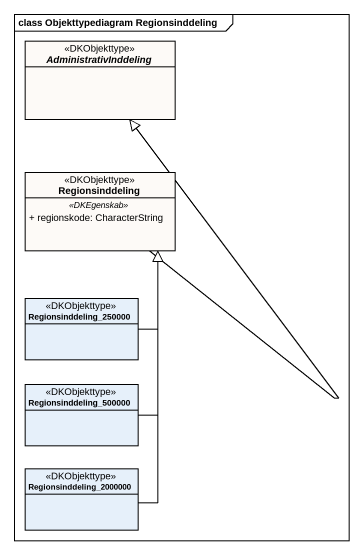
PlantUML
@startuml
mainframe class Objekttypediagram Regionsinddeling
hide circle
hide empty members
skinparam classAttributeIconSize 0
abstract class AdministrativInddeling <<DKObjekttype>> #FDFAF7
class Regionsinddeling <<DKObjekttype>> #FDFAF7 {
  .. <<DKEgenskab>> ..
  + regionskode: CharacterString
}
class Regionsinddeling_250000 <<DKObjekttype>>
class Regionsinddeling_500000 <<DKObjekttype>>
class Regionsinddeling_2000000 <<DKObjekttype>>
Regionsinddeling -up-|> AdministrativInddeling
Regionsinddeling_250000 -up-|> Regionsinddeling
Regionsinddeling_500000 -up-|> Regionsinddeling
Regionsinddeling_2000000 -up-|> Regionsinddeling
@enduml
